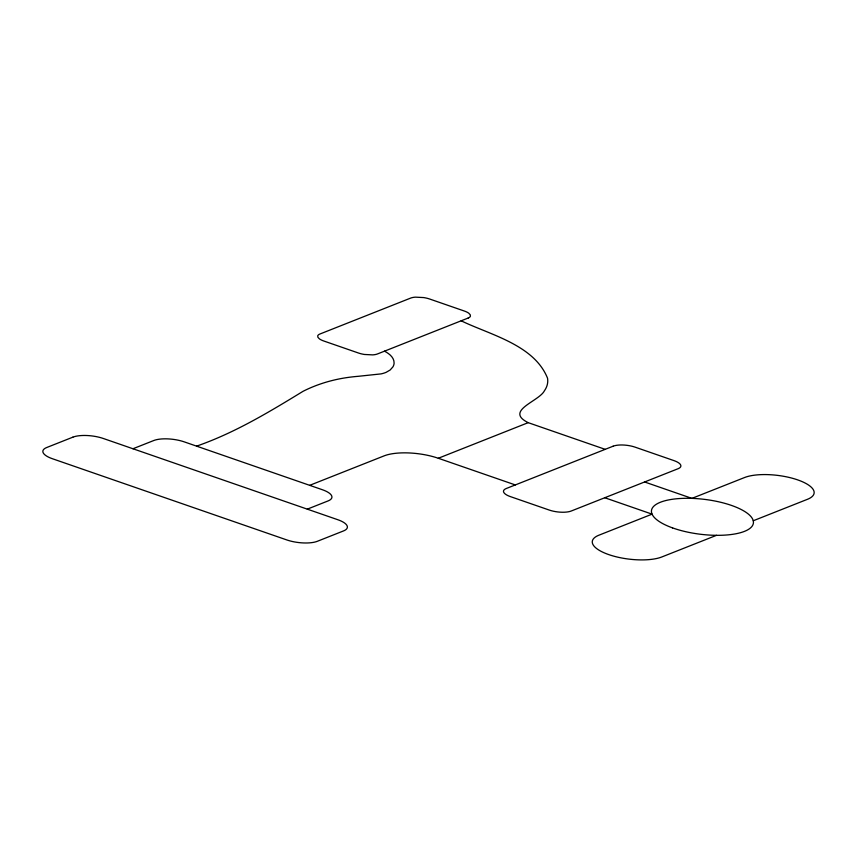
<?xml version="1.0" encoding="UTF-8"?>
<svg xmlns="http://www.w3.org/2000/svg" width="857" height="857" viewBox="0 0 857 857"><rect width="100%" height="100%" fill="white"/><g stroke="black" fill="none" stroke-linecap="round" stroke-linejoin="round"><path stroke-width="1.29" d="M196.617 446.133C234.636 432.924 268.969 412.153 303.057 391.306C316.426 384.536 330.92 380.08 345.725 377.776A104.383 35.705 7 0 1 358.344 376.298L381.119 373.888A36.24 12.394 7 0 0 386.143 372.324L390.171 369.988L392.935 366.85A67.649 23.139 7 0 0 394.102 363.143C394.274 357.444 389.057 353.534 384.504 351.166M132.964 448.757L153.746 440.53A22.089 7.552 7 0 1 184.255 441.869L322.414 489.743A22.089 7.552 7 0 1 328.07 500.927L307.288 509.154M468.201 318.022L377.466 353.952A13.091 4.478 7 0 1 372.677 354.884L364.45 354.466A14.612 4.992 7 0 1 358.29 352.955L323.871 341.032A14.612 4.992 7 0 1 319.415 338.858L317.926 337.315L317.722 335.848A13.091 4.478 7 0 1 319.929 334.016L410.664 298.086A13.091 4.478 7 0 1 415.452 297.154L423.679 297.572A14.612 4.992 7 0 1 429.839 299.082L464.258 311.005A14.612 4.992 7 0 1 468.725 313.18L470.204 314.723L470.407 316.19A13.091 4.478 7 0 1 468.201 318.022M309.731 485.319L384.118 455.87A39.218 13.412 7 0 1 438.302 458.259L515.303 484.933M438.302 458.259L528.191 422.662L605.192 449.347M716.506 535.325L661.85 556.954A38.404 13.134 7 0 1 608.802 554.618A38.404 13.134 7 0 1 598.968 535.175L652.081 514.146L604.763 497.746M753.249 520.767L807.444 499.31A38.404 13.134 7 0 0 797.621 479.866A38.404 13.134 7 0 0 744.562 477.531L691.91 498.378L644.593 481.977M461.162 320.807C490.408 334.926 534.2 344.9 547.527 378.183A134.41 45.967 7 0 1 544.474 390.674C539.246 401.408 504.087 410.674 528.191 422.662M72.866 437.166L46.707 447.525A22.089 7.552 7 0 0 52.363 458.709L286.827 539.942A22.089 7.552 7 0 0 317.347 541.292L343.507 530.933A22.089 7.552 7 0 0 337.851 519.738L103.386 438.505A22.089 7.552 7 0 0 72.866 437.166M613.141 446.197L506.273 488.511A15.94 5.453 7 0 0 510.344 496.589L549.219 510.054A15.94 5.453 7 0 0 571.233 511.018L678.112 468.704A15.94 5.453 7 0 0 674.031 460.637L635.166 447.172A15.94 5.453 7 0 0 613.141 446.197M672.563 527.901A51.334 17.558 7 0 0 753.174 524.109A51.334 17.558 7 0 0 681.594 498.42A51.334 17.558 7 0 0 672.563 527.901"/></g></svg>
